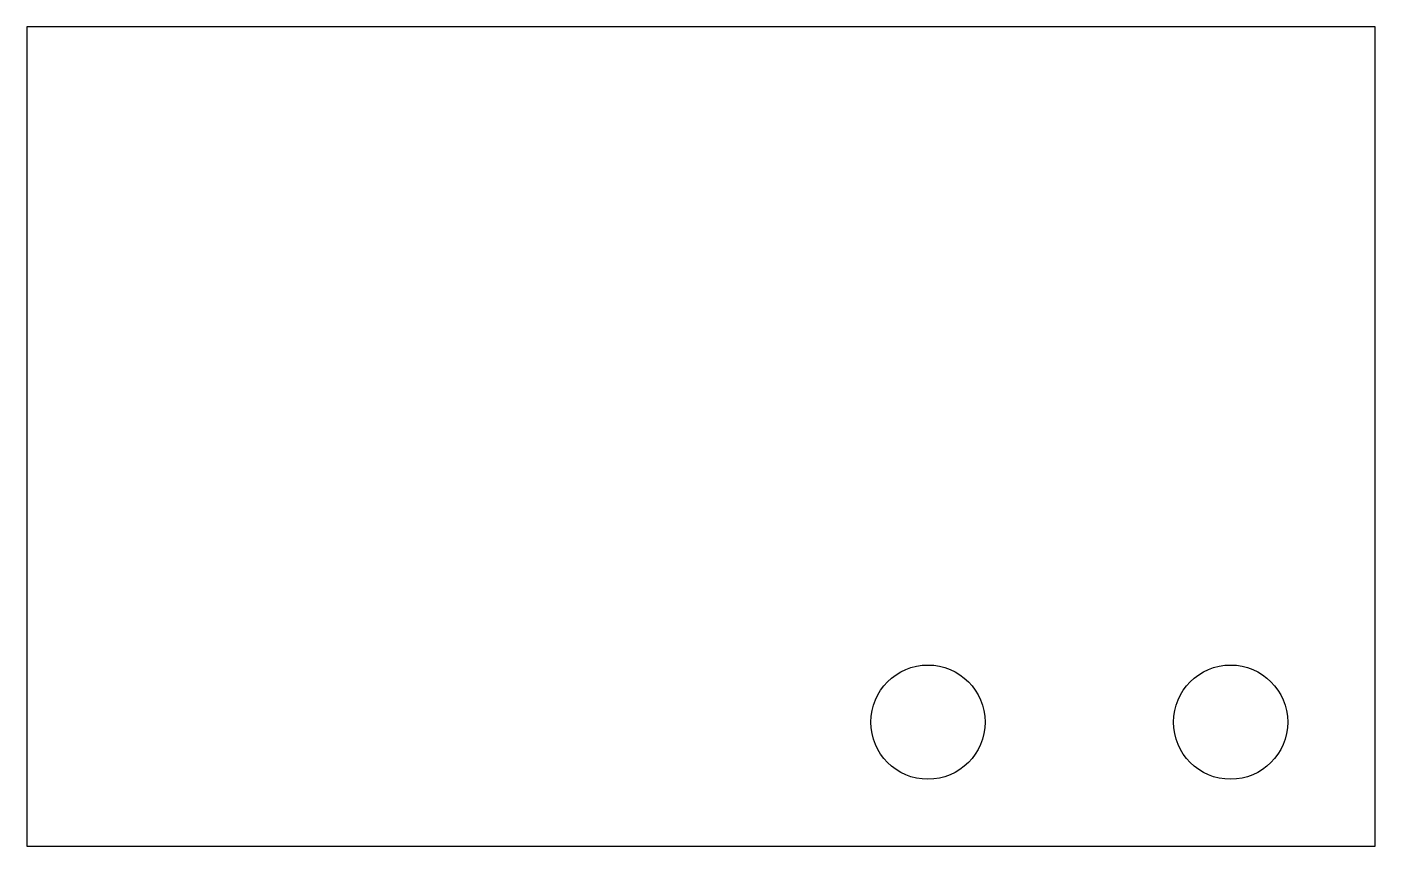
# Model space of a CAD drawing. Header units: millimetres. Extents: x 0 to 196, y 0 to 119.
import ezdxf

# ---------------------------------------------------------------- set-up
doc = ezdxf.new("R2010")
doc.units = ezdxf.units.MM

msp = doc.modelspace()

# ---------------------------------------------------------------- linework, layer by layer
for p, q in [((0, 119, 4), (0, 0, 4)), ((196, 119, 4), (0, 119, 4)), ((196, 0, 4), (196, 119, 4)), ((0, 0, 4), (196, 0, 4))]:
    msp.add_line(p, q)
for centre in [(131, 18, 4), (175, 18, 4)]:
    msp.add_circle(centre, 8.3)

doc.saveas('drawing.dxf')
